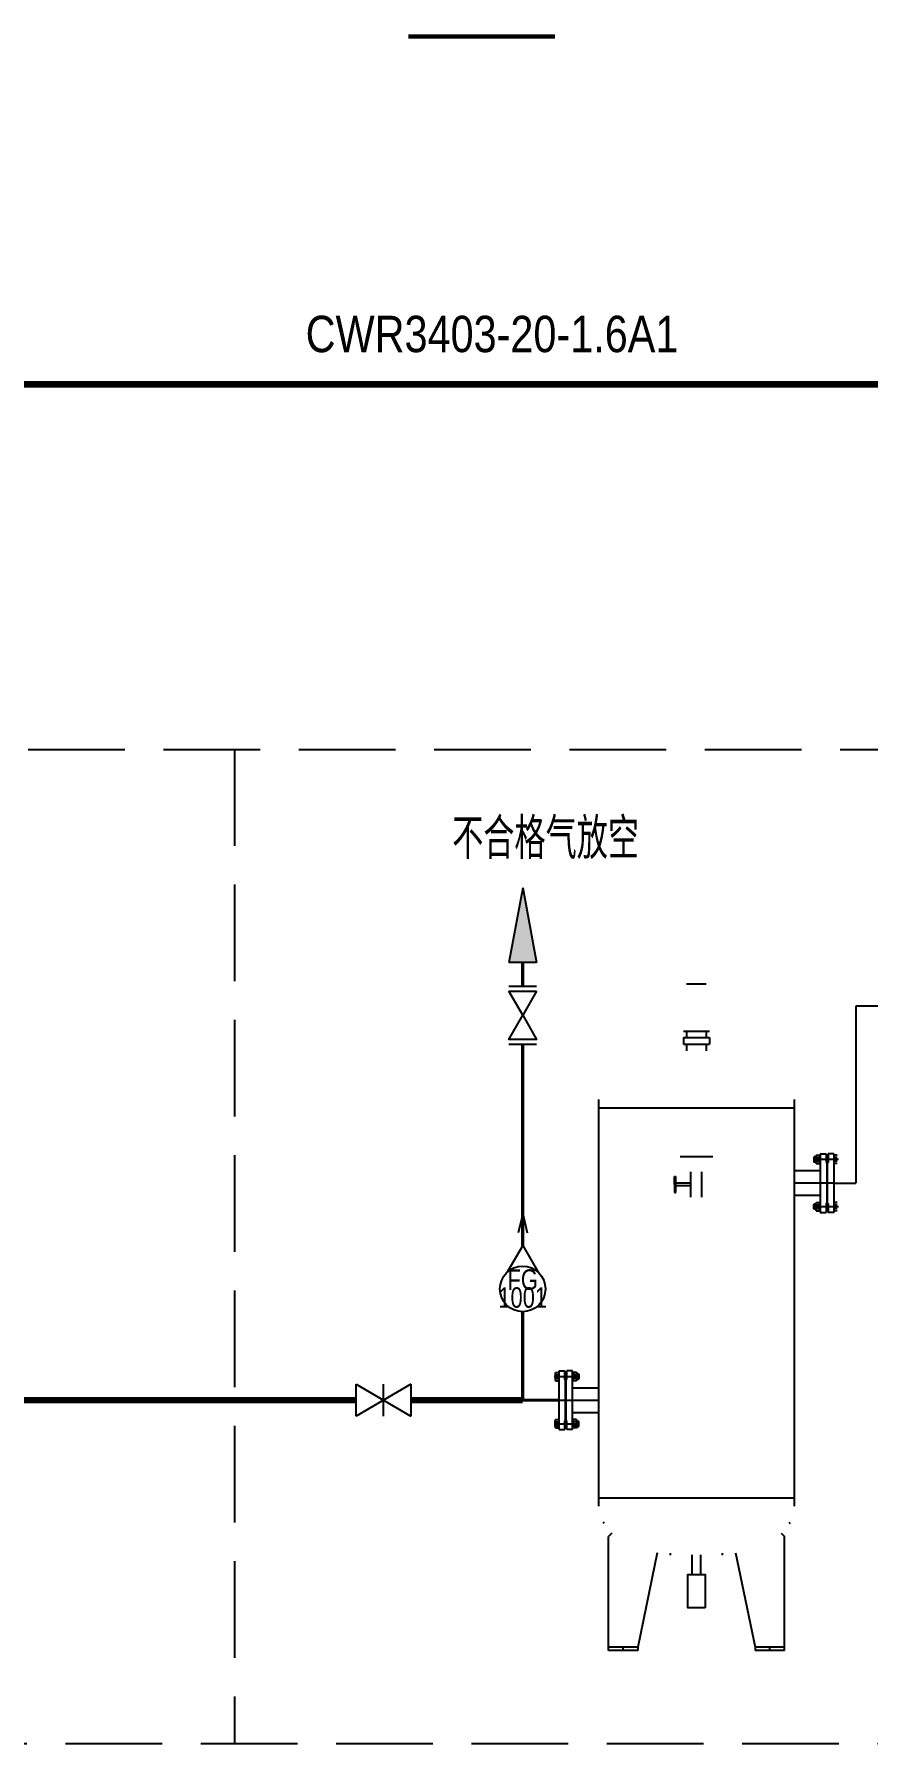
# Model space of a CAD drawing. Header units: millimetres. Extents: x 9671 to 25689, y -17516 to -2951.
# Drawn here: x 24732 to 24796.7, y -3347.8 to -3215.2 of the extents above; entities that cross this region are included whole.
import ezdxf
from ezdxf.enums import TextEntityAlignment as Align

# ---------------------------------------------------------------- set-up
doc = ezdxf.new("R2010")
doc.units = ezdxf.units.MM
doc.linetypes.add('CENTER', pattern=[50.800000000000004, 31.75, -6.35, 6.35, -6.35])
doc.linetypes.add('DASH', pattern=[0.35, 0.25, -0.1])
doc.layers.add('sb', color=2, linetype='Continuous')
doc.layers.add('图框', color=4, linetype='Continuous')
doc.layers.add('放空气管', color=7, linetype='o_LINE', lineweight=30)
doc.styles.add('XUE 100', font='vcadtxt1.shx', dxfattribs={"width": 0.85, "bigfont": 'vcadhz.shx'})
doc.styles.add('标准绘图汉字', font='VCADTXT1', dxfattribs={"width": 0.8, "bigfont": 'VCADHZ'})
doc.linetypes.add('o_LINE', pattern='A,0.5,-0.2,["o",Standard,S=0.1,R=0,X=-0.1,Y=-0.05],-0.2', length=0.9)

msp = doc.modelspace()

# ---------------------------------------------------------------- hatches: boundary and pattern name
h = msp.add_hatch(color=256)
h.paths.add_polyline_path([(24769.92223741108, -3281.4015671694), (24771.00532217073, -3287.204862260543), (24769.92223741108, -3287.204862260543)])
h.paths.add_polyline_path([(24769.92223741108, -3281.4015671694), (24769.92223741108, -3287.204862260543), (24768.83666886174, -3287.204862260543)])

# ---------------------------------------------------------------- linework, layer by layer
for p, q in [((24769.92223741108, -3281.4015671694), (24768.83666886174, -3287.204862260543)), ((24769.92223741108, -3281.4015671694), (24771.00532217073, -3287.204862260543)), ((24769.92223741108, -3287.204862260543), (24768.83666886174, -3287.204862260543)), ((24771.00532217073, -3287.204862260543), (24769.92223741108, -3287.204862260543)), ((24769.92223741108, -3287.204862260543), (24769.9222374112, -3289.048197853372)), ((24768.84224578593, -3289.048197853372), (24771.00222903636, -3289.048197853372)), ((24769.92223741108, -3291.297122286742), (24768.84224578593, -3289.426521920126)), ((24768.84224578593, -3289.426521920126), (24771.00222903636, -3289.426521920126)), ((24771.00222903636, -3289.426521920126), (24769.92223741108, -3291.297122286742)), ((24782.64254725043, -3288.85195354616), (24784.15991154598, -3288.85195354616)), ((24802.62620569911, -3290.578016419713), (24795.76259249175, -3290.578016419713)), ((24795.76259249175, -3290.578016419713), (24795.76259249175, -3304.316118521318)), ((24782.38965320116, -3292.527523737859), (24784.41280559526, -3292.527523737859)), ((24782.64254725043, -3292.527523737859), (24782.64254725043, -3293.033311836414)), ((24783.06235137215, -3292.527523737859), (24783.74010742415, -3292.527523737859)), ((24784.15991154598, -3292.527523737859), (24784.15991154598, -3293.033311836414)), ((24768.84224578593, -3293.546046720054), (24771.00222903636, -3293.546046720054)), ((24769.9222374112, -3293.546046720054), (24769.9222374112, -3295.591460590476)), ((24782.38965320116, -3293.033311836414), (24784.41280559526, -3293.033311836414)), ((24782.38965320116, -3293.033311836414), (24782.38965320116, -3293.539099934911)), ((24782.38965320116, -3293.539099934911), (24784.41280559526, -3293.539099934911)), ((24782.64254725043, -3293.539099934911), (24782.64254725043, -3294.055241405666)), ((24784.15991154598, -3293.539099934911), (24784.15991154598, -3294.055241405666)), ((24784.41280559526, -3293.033311836414), (24784.41280559526, -3293.539099934911)), ((24769.9222374112, -3298.879741671022), (24769.9222374112, -3295.591460590476)), ((24775.81440792052, -3297.83829877228), (24775.81440792052, -3329.387920895235)), ((24790.98805087589, -3297.83829877228), (24790.98805087589, -3329.387920895235)), ((24775.81440792052, -3298.470533895415), (24790.98805087589, -3298.470533895415)), ((24793.01120326988, -3302.040072077994), (24793.01120326988, -3306.592164964641)), ((24793.01120326988, -3302.040072077994), (24793.46009881416, -3302.040072077994)), ((24793.46009881416, -3302.040072077994), (24793.46009881416, -3302.68495190364)), ((24793.61181803007, -3302.040072077994), (24793.61181803007, -3302.68495190364)), ((24794.06071357435, -3302.040072077994), (24793.61181803007, -3302.040072077994)), ((24794.06071357435, -3302.040072077994), (24794.06071357435, -3306.592164964641)), ((24793.01120326988, -3303.355121134133), (24790.98805087589, -3303.355121134133)), ((24792.53849319037, -3302.28032142482), (24792.51320378535, -3302.305610829724)), ((24792.51320378535, -3302.305610829724), (24792.51320378535, -3302.659662498678)), ((24792.51320378535, -3302.659662498678), (24792.53849319037, -3302.68495190364)), ((24792.53849319037, -3302.28032142482), (24792.53849319037, -3302.68495190364)), ((24792.66129207175, -3302.28032142482), (24792.53849319037, -3302.28032142482)), ((24792.66129207175, -3302.68495190364), (24792.53849319037, -3302.68495190364)), ((24792.66129207175, -3302.247653141902), (24792.66129207175, -3302.718518827045)), ((24792.69757477619, -3302.162718863568), (24792.96062446007, -3302.162718863568)), ((24792.69757477619, -3302.339742449105), (24792.96062446007, -3302.339742449105)), ((24792.69757477619, -3302.62570365733), (24792.96062446007, -3302.62570365733)), ((24792.69757477619, -3302.807266247626), (24792.96062446007, -3302.807266247626)), ((24792.96062446007, -3302.114211525644), (24792.96062446007, -3302.861426289885)), ((24792.96062446007, -3302.114211525644), (24793.01120326988, -3302.114211525644)), ((24792.96062446007, -3302.861426289885), (24793.01120326988, -3302.861426289885)), ((24793.61181803007, -3302.28032142482), (24793.46009881416, -3302.28032142482)), ((24793.46009881416, -3302.68495190364), (24793.46009881416, -3302.710241308545)), ((24793.61181803007, -3302.68495190364), (24793.46009881416, -3302.68495190364)), ((24793.46009881416, -3302.710241308545), (24793.51699136844, -3302.773464820864)), ((24793.51699136844, -3302.773464820864), (24793.51699136844, -3305.858772221771)), ((24793.55492547579, -3302.773464820864), (24793.51699136844, -3302.773464820864)), ((24793.61181803007, -3302.710241308545), (24793.55492547579, -3302.773464820864)), ((24793.55492547579, -3302.773464820864), (24793.55492547579, -3305.858772221771)), ((24793.61181803007, -3302.68495190364), (24793.61181803007, -3302.710241308545)), ((24794.32376325823, -3302.162718863568), (24794.06071357435, -3302.162718863568)), ((24794.32376325823, -3302.339742449105), (24794.06071357435, -3302.339742449105)), ((24794.32376325823, -3302.62570365733), (24794.06071357435, -3302.62570365733)), ((24794.32376325823, -3302.807266247626), (24794.06071357435, -3302.807266247626)), ((24781.70609746763, -3303.813797358882), (24781.80915292836, -3303.813797358882)), ((24781.70609746763, -3304.432781250733), (24781.70609746763, -3303.813797358882)), ((24781.70609746763, -3304.432781250733), (24781.70609746763, -3305.051765142525)), ((24781.80915292836, -3305.051765142525), (24781.80915292836, -3303.813797358882)), ((24782.97415654646, -3304.329800080501), (24781.80915292836, -3304.329800080501)), ((24782.97415654646, -3304.535762420965), (24781.80915292836, -3304.535762420965)), ((24782.97415654646, -3305.411452423657), (24782.97415654646, -3303.45411007775)), ((24783.82830224995, -3305.411452423657), (24783.82830224995, -3303.45411007775)), ((24794.06071357435, -3304.316118521318), (24795.76259249175, -3304.316118521318)), ((24781.70609746763, -3305.051765142525), (24781.80915292836, -3305.051765142525)), ((24793.01120326988, -3305.277115908502), (24790.98805087589, -3305.277115908502)), ((24792.51320378535, -3305.972574543957), (24792.53849319037, -3305.947285138995)), ((24792.51320378535, -3306.326626212911), (24792.51320378535, -3305.972574543957)), ((24792.53849319037, -3306.351915617815), (24792.53849319037, -3305.947285138995)), ((24792.66129207175, -3305.947285138995), (24792.53849319037, -3305.947285138995)), ((24792.66129207175, -3306.384583900734), (24792.66129207175, -3305.91371821559)), ((24792.69757477619, -3305.824970795009), (24792.96062446007, -3305.824970795009)), ((24792.69757477619, -3306.006533385305), (24792.96062446007, -3306.006533385305)), ((24792.96062446007, -3305.770810752751), (24793.01120326988, -3305.770810752751)), ((24792.96062446007, -3306.518025516991), (24792.96062446007, -3305.770810752751)), ((24793.51699136844, -3305.858772221771), (24793.46009881416, -3305.92199573409)), ((24793.46009881416, -3305.92199573409), (24793.46009881416, -3305.947285138995)), ((24793.46009881416, -3305.947285138995), (24793.46009881416, -3306.592164964641)), ((24793.61181803007, -3305.947285138995), (24793.46009881416, -3305.947285138995)), ((24793.55492547579, -3305.858772221771), (24793.51699136844, -3305.858772221771)), ((24793.55492547579, -3305.858772221771), (24793.61181803007, -3305.92199573409)), ((24793.61181803007, -3305.92199573409), (24793.61181803007, -3305.947285138995)), ((24793.61181803007, -3305.947285138995), (24793.61181803007, -3306.592164964641)), ((24794.32376325823, -3305.824970795009), (24794.06071357435, -3305.824970795009)), ((24794.32376325823, -3306.006533385305), (24794.06071357435, -3306.006533385305)), ((24792.53849319037, -3306.351915617815), (24792.51320378535, -3306.326626212911)), ((24792.66129207175, -3306.351915617815), (24792.53849319037, -3306.351915617815)), ((24792.69757477619, -3306.29249459353), (24792.96062446007, -3306.29249459353)), ((24792.69757477619, -3306.469518179067), (24792.96062446007, -3306.469518179067)), ((24792.96062446007, -3306.518025516991), (24793.01120326988, -3306.518025516991)), ((24793.01120326988, -3306.592164964641), (24793.46009881416, -3306.592164964641)), ((24793.61181803007, -3306.351915617815), (24793.46009881416, -3306.351915617815)), ((24794.06071357435, -3306.592164964641), (24793.61181803007, -3306.592164964641)), ((24794.32376325823, -3306.29249459353), (24794.06071357435, -3306.29249459353)), ((24794.32376325823, -3306.469518179067), (24794.06071357435, -3306.469518179067)), ((24772.44241283374, -3319.098329721593), (24772.44241283374, -3319.569195406679)), ((24772.47869553819, -3319.013395443202), (24772.74174522207, -3319.013395443202)), ((24772.47869553819, -3319.190419028739), (24772.74174522207, -3319.190419028739)), ((24772.74174522207, -3323.442841544274), (24772.74174522207, -3318.890748657686)), ((24772.74174522207, -3318.890748657686), (24773.19064076635, -3318.890748657686)), ((24773.19064076635, -3319.535628483274), (24773.19064076635, -3318.890748657686)), ((24773.19064076635, -3319.130998004453), (24773.34235998214, -3319.130998004453)), ((24773.34235998214, -3319.535628483274), (24773.34235998214, -3318.890748657686)), ((24773.79125552654, -3318.890748657686), (24773.34235998214, -3318.890748657686)), ((24773.79125552654, -3323.442841544274), (24773.79125552654, -3318.890748657686)), ((24773.84183433634, -3318.964888105278), (24773.79125552654, -3318.964888105278)), ((24773.84183433634, -3318.964888105278), (24773.84183433634, -3319.712102869576)), ((24774.10488402023, -3319.013395443202), (24773.84183433634, -3319.013395443202)), ((24774.10488402023, -3319.190419028739), (24773.84183433634, -3319.190419028739)), ((24774.14116672467, -3319.098329721593), (24774.14116672467, -3319.569195406679)), ((24774.14116672467, -3319.130998004453), (24774.26396560605, -3319.130998004453)), ((24774.26396560605, -3319.130998004453), (24774.28925501107, -3319.156287409358)), ((24774.26396560605, -3319.130998004453), (24774.26396560605, -3319.535628483274)), ((24774.28925501107, -3319.156287409358), (24774.28925501107, -3319.51033907837)), ((24772.47869553819, -3319.476380236963), (24772.74174522207, -3319.476380236963)), ((24772.47869553819, -3319.65794282726), (24772.74174522207, -3319.65794282726)), ((24773.19064076635, -3319.560917888179), (24773.19064076635, -3319.535628483274)), ((24773.19064076635, -3319.535628483274), (24773.34235998214, -3319.535628483274)), ((24773.24753332062, -3319.624141400498), (24773.19064076635, -3319.560917888179)), ((24773.24753332062, -3322.709448801405), (24773.24753332062, -3319.624141400498)), ((24773.24753332062, -3319.624141400498), (24773.28546742798, -3319.624141400498)), ((24773.28546742798, -3319.624141400498), (24773.34235998214, -3319.560917888179)), ((24773.28546742798, -3322.709448801405), (24773.28546742798, -3319.624141400498)), ((24773.34235998214, -3319.560917888179), (24773.34235998214, -3319.535628483274)), ((24773.84183433634, -3319.712102869576), (24773.79125552654, -3319.712102869576)), ((24773.79125552654, -3320.205797713825), (24775.81440792052, -3320.205797713825)), ((24774.10488402023, -3319.476380236963), (24773.84183433634, -3319.476380236963)), ((24774.10488402023, -3319.65794282726), (24773.84183433634, -3319.65794282726)), ((24774.14116672467, -3319.535628483274), (24774.26396560605, -3319.535628483274)), ((24774.28925501107, -3319.51033907837), (24774.26396560605, -3319.535628483274)), ((24772.44241283374, -3323.235260480367), (24772.44241283374, -3322.764394795224)), ((24772.47869553819, -3322.675647374643), (24772.74174522207, -3322.675647374643)), ((24772.47869553819, -3322.857209964997), (24772.74174522207, -3322.857209964997)), ((24772.47869553819, -3323.143171173222), (24772.74174522207, -3323.143171173222)), ((24772.47869553819, -3323.3201947587), (24772.74174522207, -3323.3201947587)), ((24773.19064076635, -3322.772672313724), (24773.24753332062, -3322.709448801405)), ((24773.19064076635, -3322.797961718687), (24773.19064076635, -3322.772672313724)), ((24773.19064076635, -3323.442841544274), (24773.19064076635, -3322.797961718687)), ((24773.19064076635, -3322.797961718687), (24773.34235998214, -3322.797961718687)), ((24773.19064076635, -3323.202592197449), (24773.34235998214, -3323.202592197449)), ((24773.24753332062, -3322.709448801405), (24773.28546742798, -3322.709448801405)), ((24773.34235998214, -3322.772672313724), (24773.28546742798, -3322.709448801405)), ((24773.34235998214, -3322.797961718687), (24773.34235998214, -3322.772672313724)), ((24773.34235998214, -3323.442841544274), (24773.34235998214, -3322.797961718687)), ((24773.79125552654, -3322.127792488136), (24775.81440792052, -3322.127792488136)), ((24773.84183433634, -3322.621487332384), (24773.79125552654, -3322.621487332384)), ((24773.84183433634, -3323.368702096624), (24773.84183433634, -3322.621487332384)), ((24774.10488402023, -3322.675647374643), (24773.84183433634, -3322.675647374643)), ((24774.10488402023, -3322.857209964997), (24773.84183433634, -3322.857209964997)), ((24774.10488402023, -3323.143171173222), (24773.84183433634, -3323.143171173222)), ((24774.10488402023, -3323.3201947587), (24773.84183433634, -3323.3201947587)), ((24774.14116672467, -3323.235260480367), (24774.14116672467, -3322.764394795224)), ((24774.14116672467, -3322.797961718687), (24774.26396560605, -3322.797961718687)), ((24774.14116672467, -3323.202592197449), (24774.26396560605, -3323.202592197449)), ((24774.26396560605, -3323.202592197449), (24774.26396560605, -3322.797961718687)), ((24774.28925501107, -3322.823251123591), (24774.26396560605, -3322.797961718687)), ((24774.26396560605, -3323.202592197449), (24774.28925501107, -3323.177302792545)), ((24774.28925501107, -3323.177302792545), (24774.28925501107, -3322.823251123591)), ((24772.74174522207, -3323.442841544274), (24773.19064076635, -3323.442841544274)), ((24773.79125552654, -3323.442841544274), (24773.34235998214, -3323.442841544274)), ((24773.84183433634, -3323.368702096624), (24773.79125552654, -3323.368702096624)), ((24775.81440792052, -3328.755685772099), (24790.98805087589, -3328.755685772099)), ((24776.23743693024, -3330.636914250957), (24776.1285383327, -3330.745812848552)), ((24790.56502186618, -3330.636914250957), (24790.67392046371, -3330.745812848552)), ((24776.82598411752, -3331.478951840887), (24776.57309006836, -3331.731845890106)), ((24776.57309006836, -3340.583137614063), (24776.57309006836, -3331.731845890106)), ((24789.9764746789, -3331.478951840887), (24790.22936872806, -3331.731845890106)), ((24790.22936872806, -3340.583137614063), (24790.22936872806, -3331.731845890106)), ((24780.36650080717, -3333.019891344702), (24778.84913651162, -3340.330243564844)), ((24781.37807700416, -3333.197133086731), (24781.37807700416, -3333.0439677537)), ((24783.06235137215, -3334.698695929597), (24783.06235137215, -3333.177545606792)), ((24783.74010742415, -3334.698695929597), (24783.74010742415, -3333.177545606792)), ((24785.42438179225, -3333.197133086731), (24785.42438179225, -3333.0439677537)), ((24786.43595798925, -3333.019891344702), (24787.9533222848, -3340.330243564844)), ((24783.06235137215, -3334.698695929597), (24783.74010742415, -3334.698695929597)), ((24778.84913651162, -3340.330243564844), (24776.57309006836, -3340.330243564844)), ((24778.84913651162, -3340.330243564844), (24778.84913651162, -3340.583137614063)), ((24790.22936872806, -3340.330243564844), (24787.9533222848, -3340.330243564844)), ((24787.9533222848, -3340.330243564844), (24787.9533222848, -3340.583137614063)), ((24778.84913651162, -3340.583137614063), (24776.57309006836, -3340.583137614063)), ((24790.22936872806, -3340.583137614063), (24787.9533222848, -3340.583137614063))]:
    msp.add_line(p, q)
at = {"color": 1, "linetype": 'CENTER'}
for p, q in [((24782.13675915188, -3302.263944634229), (24784.66569964454, -3302.263944634229)), ((24794.42805575317, -3302.48263666423), (24792.51320378535, -3302.48263666423)), ((24794.06071357435, -3304.316118521318), (24790.98805087589, -3304.316118521318)), ((24794.42805575317, -3306.149600378405), (24792.51320378535, -3306.149600378405)), ((24772.37440304313, -3319.333313243864), (24774.28925501107, -3319.333313243864)), ((24772.74174522207, -3321.166795100951), (24775.81440792052, -3321.166795100951)), ((24772.37440304313, -3323.000276958097), (24774.28925501107, -3323.000276958097)), ((24777.71111328999, -3340.583137614063), (24777.71111328999, -3340.330243564844)), ((24789.09134550643, -3340.583137614063), (24789.09134550643, -3340.330243564844))]:
    msp.add_line(p, q, dxfattribs=at)
at = {"color": 4}
for p, q in [((24792.66129207175, -3302.305610829724), (24792.51320378535, -3302.305610829724)), ((24792.66129207175, -3302.659662498678), (24792.51320378535, -3302.659662498678)), ((24792.66129207175, -3305.972574543957), (24792.51320378535, -3305.972574543957)), ((24792.66129207175, -3306.326626212911), (24792.51320378535, -3306.326626212911)), ((24774.14116672467, -3319.156287409358), (24774.28925501107, -3319.156287409358)), ((24774.14116672467, -3319.51033907837), (24774.28925501107, -3319.51033907837)), ((24774.14116672467, -3322.823251123591), (24774.28925501107, -3322.823251123591)), ((24774.14116672467, -3323.177302792545), (24774.28925501107, -3323.177302792545))]:
    msp.add_line(p, q, dxfattribs=at)
for points in [[(24769.9222374112, -3291.297122286742), (24771.00222903636, -3293.167722653299), (24768.84224578593, -3293.167722653299)], [(24784.06811917824, -3337.278348368935), (24782.73433961818, -3337.278348368935), (24782.73433961818, -3334.698695929597), (24784.06811917824, -3334.698695929597)]]:
    msp.add_lwpolyline(points, close=True)
for centre, radius, start, end in [((24792.78721947473, -3302.251230656337), 0.1259782101225714, 135.3643418615731, 224.6356581384269), ((24792.7929462812, -3302.716484952478), 0.1316699188178893, 136.4125296827082, 223.5874703172918), ((24792.96115781571, -3302.482723053188), 0.2998657563841135, 151.5223850333277, 208.4776149666723), ((24792.7929462812, -3305.915752090157), 0.1316699188178893, 136.4125296827082, 223.5874703172918), ((24792.96115781571, -3306.149513989447), 0.2998657563841135, 151.5223850333277, 208.4776149666723), ((24792.78721947473, -3306.381006386298), 0.1259782101225714, 135.3643418615731, 224.6356581384269), ((24772.56834023673, -3319.10190723597), 0.1259782101225714, 135.3643418615731, 224.6356581384269), ((24772.7422785777, -3319.33339963288), 0.2998657563841135, 151.5223850333277, 208.4776149666723), ((24774.01523932168, -3319.10190723597), 0.1259782101225714, 315.3643418615732, 44.63565813842684), ((24773.84130098071, -3319.33339963288), 0.2998657563841135, 331.5223850333276, 28.47761496667234), ((24772.5740670432, -3319.567161532112), 0.1316699188178893, 136.4125296827082, 223.5874703172918), ((24774.00951251521, -3319.567161532112), 0.1316699188178893, 316.4125296827082, 43.5874703172918), ((24772.56834023673, -3323.231682965932), 0.1259782101225714, 135.3643418615731, 224.6356581384269), ((24772.5740670432, -3322.766428669791), 0.1316699188178893, 136.4125296827082, 223.5874703172918), ((24772.7422785777, -3323.000190569081), 0.2998657563841135, 151.5223850333277, 208.4776149666723), ((24774.00951251521, -3322.766428669791), 0.1316699188178893, 316.4125296827082, 43.5874703172918), ((24773.84130098071, -3323.000190569081), 0.2998657563841135, 331.5223850333276, 28.47761496667234), ((24774.01523932168, -3323.231682965932), 0.1259782101225714, 315.3643418615732, 44.63565813842684)]:
    msp.add_arc(centre, radius, start, end)
at = {"layer": 'sb', "linetype": 'DASH', "ltscale": 30}
for p, q in [((24595.04323181609, -3270.658673584803), (24878.44200186216, -3270.658673584803)), ((24747.55147517222, -3270.658673584803), (24747.55147517222, -3347.830659017716)), ((24878.44200186204, -3347.830659017716), (24595.04323181609, -3347.830659017716))]:
    msp.add_line(p, q, dxfattribs=at)
at = {"layer": '图框', "color": 7}
for p, q in [((24769.9222374112, -3309.164984146126), (24769.9222374112, -3302.353525043225)), ((24769.9222374112, -3306.712557540443), (24769.56494254171, -3308.175289545434)), ((24769.9222374112, -3306.712557540443), (24770.27953228058, -3308.175289545434)), ((24769.9222374112, -3309.164984146126), (24769.9222374112, -3307.644299278261)), ((24769.9222374112, -3309.164984146126), (24768.7290046594, -3311.229268427815)), ((24769.9222374112, -3309.164984146126), (24771.11547016277, -3311.229268427815)), ((24769.9222374112, -3318.739990584429), (24769.9222374112, -3314.29667749098))]:
    msp.add_line(p, q, dxfattribs=at)
at = {"layer": '图框', "color": 2}
for p, q in [((24756.9970707866, -3322.402823638397), (24756.9970707866, -3319.930766563506)), ((24756.9970707866, -3319.930766563506), (24761.2348829151, -3322.402823638397)), ((24761.2348829151, -3319.930766563506), (24756.9970707866, -3322.402823638397)), ((24759.11597685079, -3322.402823638397), (24759.11597685079, -3319.930766563506)), ((24761.2348829151, -3319.930766563506), (24761.2348829151, -3322.402823638397))]:
    msp.add_line(p, q, dxfattribs=at)
at = {"layer": '图框', "color": 7, "const_width": 0.3531510107015458}
msp.add_lwpolyline([(24761.04298180965, -3215.339443715224), (24772.42435138259, -3215.339443715224)], dxfattribs=at)
at = {"layer": '图框', "color": 7}
msp.add_circle((24769.9222374112, -3312.530887122433), 1.765790368608799, dxfattribs=at)
at = {"layer": '放空气管', "linetype": 'ByBlock', "ltscale": 200}
for points, const_width in [([(24654.21957313636, -3242.33738978349), (24907.65263597801, -3242.337389783257)], 0.5), ([(24769.9222374112, -3289.048197853372), (24769.92223741108, -3287.204862260543)], 0.25), ([(24769.9222374112, -3295.591460590476), (24769.9222374112, -3293.546046720054)], 0.25), ([(24769.9222374112, -3309.164984146126), (24769.9222374112, -3295.591460590476)], 0.25), ([(24772.74174522207, -3321.166795100951), (24769.9222374112, -3321.166795100951), (24769.9222374112, -3314.296677491038)], 0.25), ([(24756.9970707866, -3321.166795100951), (24717.41651348892, -3321.166795100951)], 0.5), ([(24769.9222374112, -3321.166795100951), (24761.2348829151, -3321.166795100951)], 0.5)]:
    msp.add_lwpolyline(points, dxfattribs=dict(at, const_width=const_width))

# ---------------------------------------------------------------- texts
at = {"layer": '图框', "color": 7, "style": '标准绘图汉字', "width": 0.8}
for s, p in [('FG', (24769.9222374112, -3311.808659904513)), ('1001', (24769.9222374112, -3313.195670630601))]:
    msp.add_text(s, height=1.589179548156956, dxfattribs=at).set_placement(p, align=Align.MIDDLE)
at = {"layer": '图框', "color": 7, "insert": (24778.94747033046, -3275.990306616113, 13.68379259571938), "char_height": 3.178359096313912, "width": 627.7917881795875, "attachment_point": 3, "style": '标准绘图汉字'}
msp.add_mtext('不合格气放空', dxfattribs=at)
at = {"layer": '放空气管', "linetype": 'ByBlock', "ltscale": 200, "insert": (24753.08563441207, -3237.01316613581), "char_height": 2.825208085612366, "width": 2851.378360582632, "attachment_point": 1, "style": 'XUE 100'}
msp.add_mtext('CWR3403-20-1.6A1', dxfattribs=at)

doc.saveas('drawing.dxf')
